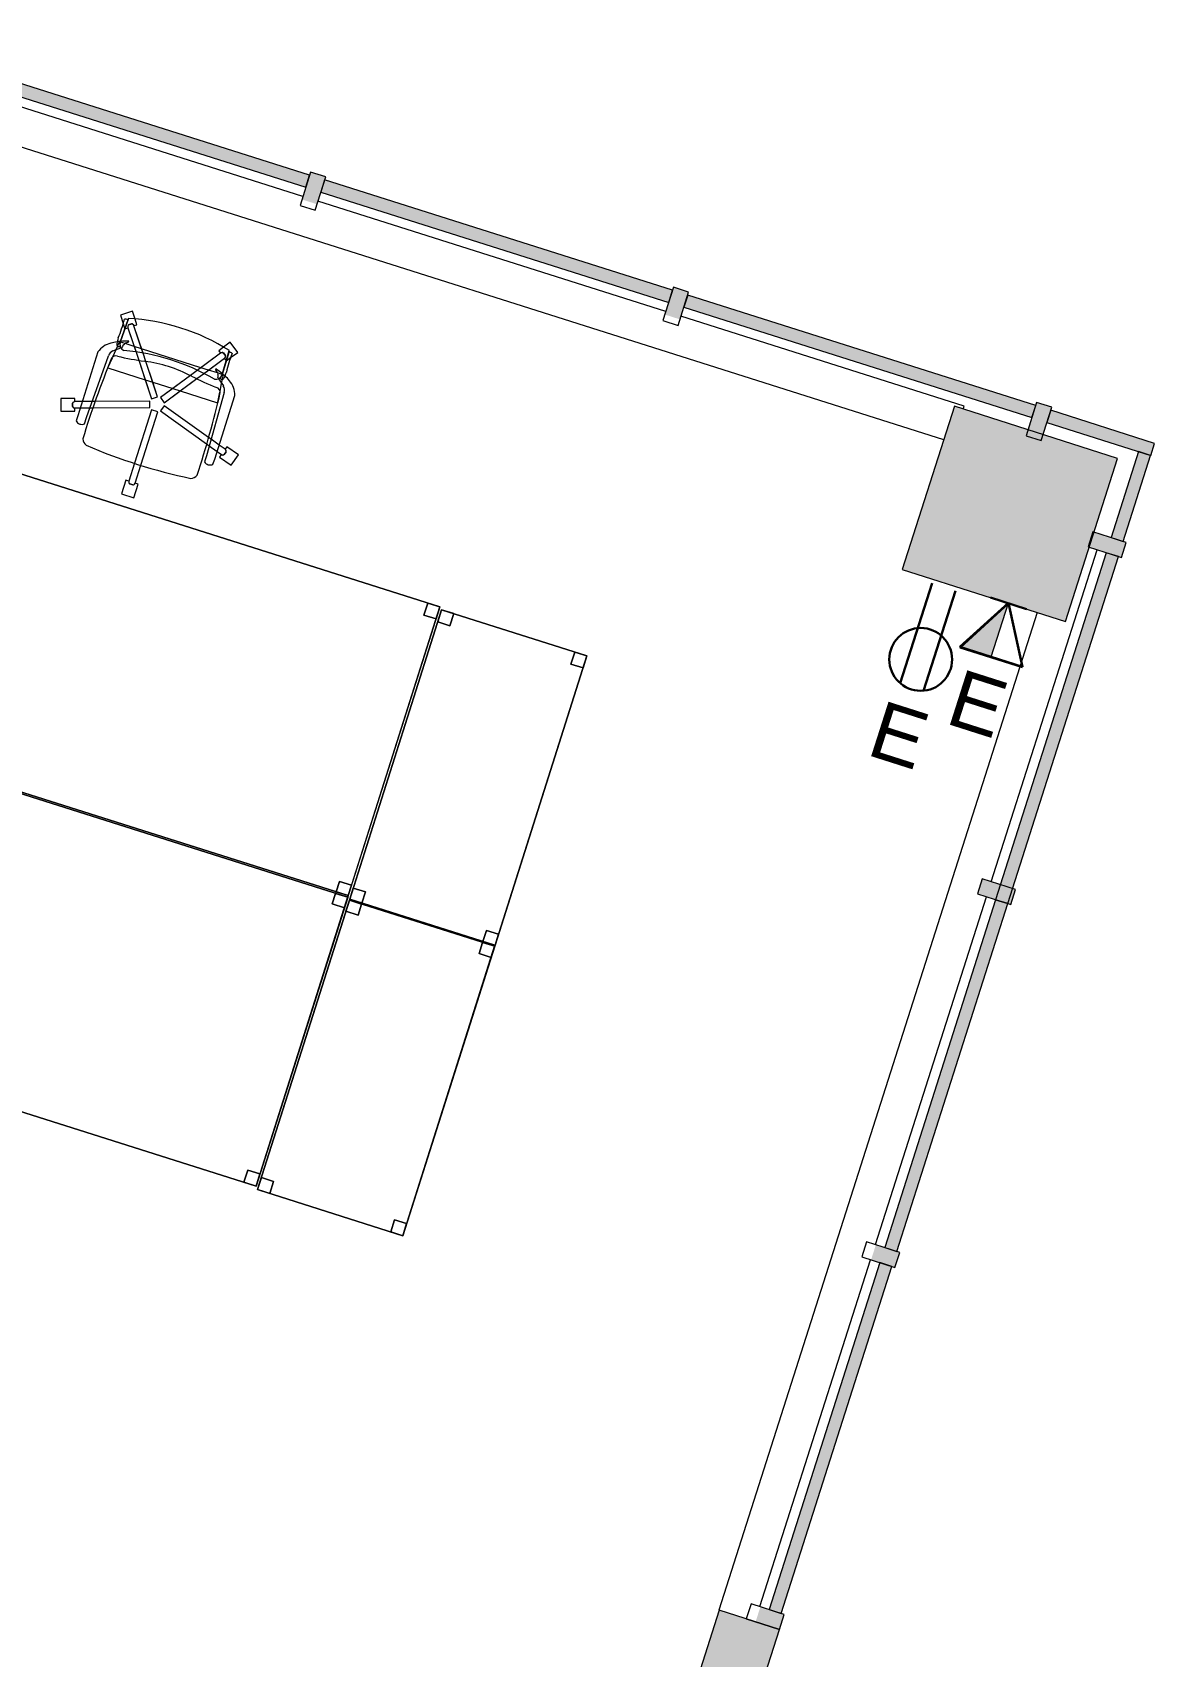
# Model space of a CAD drawing. Header units: inches. Extents: x 385 to 2249, y -1773 to -36.
# Drawn here: x 2071.8 to 2248.6, y -775.7 to -519.9 of the extents above; entities that cross this region are included whole.
import ezdxf

# ---------------------------------------------------------------- set-up
doc = ezdxf.new("R2010")
doc.units = ezdxf.units.IN
doc.header["$MEASUREMENT"] = 0
for name, color, linetype, lineweight in [('A-ANNO-NOTE', 131, 'Continuous', 30), ('A-COLS', 52, 'Continuous', 13), ('A-GLAZ-CURT', 52, 'Continuous', 13), ('A-GLAZ-CWMG', 51, 'Continuous', 13), ('A-WALL', 113, 'Continuous', 13), ('I-FURN', 30, 'Continuous', 9), ('Q-CASE', 31, 'Continuous', 9)]:
    doc.layers.add(name, color=color, linetype=linetype, lineweight=lineweight)
doc.styles.add('Swis721 Lt BT', font='swissl.ttf', dxfattribs={"height": 9})

# ---------------------------------------------------------------- blocks, each defined once
blk = doc.blocks.new('System Panel - Glazed 2-5105454-Level 7 POWER _ SIGNAL')
at = {"layer": 'A-GLAZ-CURT', "lineweight": 9}
blk.add_hatch(color=7, dxfattribs=at).paths.add_polyline_path([(28.68, 2.25), (-28.68, 2.25), (-28.68, 0.25), (28.68, 0.25), (28.68, 1.24)], flags=0)
at = {"layer": 'A-GLAZ-CURT', "color": 8, "lineweight": 20}
for p, q in [((28.68, 2.25), (-28.68, 2.25)), ((-28.68, 2.25), (-28.68, 0.25)), ((-28.68, 0.25), (28.68, 0.25)), ((28.68, 0.25), (28.68, 2.25))]:
    blk.add_line(p, q, dxfattribs=at)
blk = doc.blocks.new('Rectangular Mullion - 2_5_ x 5_ rectangular-5103978-Level 7 POWER _ SIGNAL')
at = {"layer": 'A-GLAZ-CWMG', "lineweight": 9}
blk.add_hatch(color=7, dxfattribs=at).paths.add_polyline_path([(0, -2.25), (0, -2.75), (-2.5, -2.75), (-2.5, 1.2), (0, 1.2), (0, -0.25)], flags=0)
at = {"layer": 'A-GLAZ-CWMG', "color": 8, "lineweight": 20}
for p, q in [((-2.5, 2.75), (0, 2.75)), ((-2.5, -2.75), (-2.5, 2.75)), ((0, 2.75), (0, -2.75)), ((0, -2.75), (-2.5, -2.75))]:
    blk.add_line(p, q, dxfattribs=at)
blk = doc.blocks.new('System Panel - Glazed 2-5105603-Level 7 POWER _ SIGNAL')
at = {"layer": 'A-GLAZ-CURT', "lineweight": 9}
blk.add_hatch(color=7, dxfattribs=at).paths.add_polyline_path([(28.76, 2.25), (-28.76, 2.25), (-28.76, 0.25), (28.76, 0.25)], flags=0)
at = {"layer": 'A-GLAZ-CURT', "color": 8, "lineweight": 20}
for p, q in [((28.76, 2.25), (-28.76, 2.25)), ((-28.76, 2.25), (-28.76, 0.25)), ((-28.76, 0.25), (28.76, 0.25)), ((28.76, 0.25), (28.76, 2.25))]:
    blk.add_line(p, q, dxfattribs=at)
blk = doc.blocks.new('System Panel - Glazed 2-5131211-Level 7 POWER _ SIGNAL')
at = {"layer": 'A-GLAZ-CURT', "lineweight": 9}
blk.add_hatch(color=7, dxfattribs=at).paths.add_polyline_path([(28.69, 2.25), (-28.69, 2.25), (-28.69, 0.25), (28.69, 0.25)], flags=0)
at = {"layer": 'A-GLAZ-CURT', "color": 8, "lineweight": 20}
for p, q in [((28.69, 2.25), (-28.69, 2.25)), ((-28.69, 2.25), (-28.69, 0.25)), ((-28.69, 0.25), (28.69, 0.25)), ((28.69, 0.25), (28.69, 2.25))]:
    blk.add_line(p, q, dxfattribs=at)
blk = doc.blocks.new('System Panel - Glazed 2-5026264-Level 7 POWER _ SIGNAL')
at = {"layer": 'A-GLAZ-CURT', "lineweight": 9}
blk.add_hatch(color=7, dxfattribs=at).paths.add_polyline_path([(28.75, 0.25), (28.75, 2.25), (-28.75, 2.25), (-28.75, 0.25), (22.85, 0.25)], flags=0)
at = {"layer": 'A-GLAZ-CURT', "color": 8, "lineweight": 20}
for p, q in [((28.75, 2.25), (-28.75, 2.25)), ((-28.75, 2.25), (-28.75, 0.25)), ((-28.75, 0.25), (28.75, 0.25)), ((28.75, 0.25), (28.75, 2.25))]:
    blk.add_line(p, q, dxfattribs=at)
blk = doc.blocks.new('Rectangular Mullion - 2_5_ x 5_ rectangular-5019623-Level 7 POWER _ SIGNAL')
at = {"layer": 'A-GLAZ-CWMG', "lineweight": 9}
blk.add_hatch(color=7, dxfattribs=at).paths.add_polyline_path([(0, 1.76), (0, -2.75), (-2.5, -2.75), (-2.5, 1.76), (-1.23, 1.76)], flags=0)
at = {"layer": 'A-GLAZ-CWMG', "color": 8, "lineweight": 20}
for p, q in [((-2.5, 2.75), (0, 2.75)), ((-2.5, -2.75), (-2.5, 2.75)), ((0, 2.75), (0, -2.75)), ((0, -2.75), (-2.5, -2.75))]:
    blk.add_line(p, q, dxfattribs=at)
blk = doc.blocks.new('System Panel - Glazed 2-5033996-Level 7 POWER _ SIGNAL')
at = {"layer": 'A-GLAZ-CURT', "lineweight": 9}
blk.add_hatch(color=7, dxfattribs=at).paths.add_polyline_path([(28.75, 0.25), (28.75, 2.25), (-28.75, 2.25), (-28.75, 0.25), (-19.87, 0.25)], flags=0)
at = {"layer": 'A-GLAZ-CURT', "color": 8, "lineweight": 20}
for p, q in [((28.75, 2.25), (-28.75, 2.25)), ((-28.75, 2.25), (-28.75, 0.25)), ((-28.75, 0.25), (28.75, 0.25)), ((28.75, 0.25), (28.75, 2.25))]:
    blk.add_line(p, q, dxfattribs=at)
blk = doc.blocks.new('Walls 61 - Walls 3-5097494-Level 7 POWER _ SIGNAL')
at = {"layer": 'A-WALL', "lineweight": 9}
for p, q in [((59.48, -1793.17), (59.48, -1738.29)), ((53.49, -1750.57), (53.49, -1915.54)), ((59.48, -1853.18), (59.48, -1795.67)), ((59.48, -1913.04), (59.48, -1855.68))]:
    blk.add_line(p, q, dxfattribs=at)
blk = doc.blocks.new('Walls 68 - Walls 3-5097730-Level 7 POWER _ SIGNAL')
at = {"layer": 'A-WALL', "lineweight": 9}
for p, q in [((53.97, -1222.05), (53.49, -1222.05)), ((53.49, -1222.05), (53.49, -1268.83)), ((59.48, -1435.57), (59.48, -1223.52)), ((53.49, -1271.33), (53.49, -1328.8)), ((53.49, -1331.3), (53.49, -1388.8))]:
    blk.add_line(p, q, dxfattribs=at)
blk = doc.blocks.new('Casework 11 - Casework 11-5129772-Level 7 POWER _ SIGNAL')
at = {"layer": 'Q-CASE'}
blk.add_hatch(color=7, dxfattribs=at).paths.add_polyline_path([(2179.45, -788.07), (2184.17, -788.07), (2189.47, -771.45), (2179.98, -768.42), (2173.71, -788.07), (2174.71, -788.07)], flags=0)
at = {"layer": 'Q-CASE', "color": 8, "lineweight": 20}
for p, q in [((2179.98, -768.42), (2173.71, -788.07)), ((2189.47, -771.45), (2179.98, -768.42)), ((2184.17, -788.07), (2189.47, -771.45)), ((2173.71, -788.07), (2184.17, -788.07))]:
    blk.add_line(p, q, dxfattribs=at)
blk = doc.blocks.new('System Panel - Glazed 2-5130262-Level 7 POWER _ SIGNAL')
at = {"layer": 'A-GLAZ-CURT', "lineweight": 9}
blk.add_hatch(color=7, dxfattribs=at).paths.add_polyline_path([(8.57, 0.25), (8.57, 2.25), (-8.57, 2.25), (-8.57, 0.25), (3.24, 0.25)], flags=0)
at = {"layer": 'A-GLAZ-CURT', "color": 8, "lineweight": 20}
for p, q in [((8.57, 2.25), (-8.57, 2.25)), ((-8.57, 2.25), (-8.57, 0.25)), ((-8.57, 0.25), (8.57, 0.25)), ((8.57, 0.25), (8.57, 2.25))]:
    blk.add_line(p, q, dxfattribs=at)
blk = doc.blocks.new('System Panel - Glazed 2-5130266-Level 7 POWER _ SIGNAL')
at = {"layer": 'A-GLAZ-CURT', "lineweight": 9}
blk.add_hatch(color=7, dxfattribs=at).paths.add_polyline_path([(7.11, 2.25), (-7.11, 2.25), (-7.11, 0.25), (7.11, 0.25), (7.11, 1.45)], flags=0)
at = {"layer": 'A-GLAZ-CURT', "color": 8, "lineweight": 20}
for p, q in [((7.11, 2.25), (-7.11, 2.25)), ((-7.11, 2.25), (-7.11, 0.25)), ((-7.11, 0.25), (7.11, 0.25)), ((7.11, 0.25), (7.11, 2.25))]:
    blk.add_line(p, q, dxfattribs=at)
blk = doc.blocks.new('Rectangular Table - Rectangular Table-V63-Level 7 POWER _ SIGNAL')
at = {"layer": 'I-FURN'}
for p, q in [((-23.83, 12), (-24, 12)), ((-24, 12), (-24, 10)), ((-24, 10), (-24, 12)), ((-24, 12), (-23.83, 12)), ((24, 12), (-24, 12)), ((-24, 12), (-24, -12)), ((-24, -12), (-24, 12)), ((-24, 12), (-23.83, 12)), ((-22, 12), (-23.83, 12)), ((-23.83, 12), (-22, 12)), ((-23.83, 12), (24, 12)), ((-22, 10), (-22, 12)), ((-22, 12), (-22, 10)), ((22, 12), (22, 10)), ((24, 12), (22, 12)), ((22, 12), (24, 12)), ((22, 10), (22, 12)), ((24, 10), (24, 12)), ((24, 12), (24, 10)), ((24, -12), (24, 12)), ((24, 12), (24, -12)), ((-24, 10), (-23.83, 10)), ((-23.83, 10), (-24, 10)), ((-23.83, 10), (-22, 10)), ((-22, 10), (-23.83, 10)), ((22, 10), (24, 10)), ((24, 10), (22, 10)), ((-23.83, -10), (-24, -10)), ((-24, -10), (-24, -12)), ((-24, -12), (-24, -10)), ((-24, -10), (-23.83, -10)), ((-22, -10), (-23.83, -10)), ((-23.83, -10), (-22, -10)), ((-22, -12), (-22, -10)), ((-22, -10), (-22, -12)), ((24, -10), (22, -10)), ((22, -10), (22, -12)), ((22, -12), (22, -10)), ((22, -10), (24, -10)), ((24, -12), (24, -10)), ((24, -10), (24, -12)), ((-24, -12), (-23.83, -12)), ((-23.83, -12), (-24, -12)), ((-24, -12), (24, -12)), ((-23.83, -12), (-24, -12)), ((-23.83, -12), (-22, -12)), ((-22, -12), (-23.83, -12)), ((24, -12), (-23.83, -12)), ((22, -12), (24, -12)), ((24, -12), (22, -12))]:
    blk.add_line(p, q, dxfattribs=at)
blk = doc.blocks.new('Rectangular Table - Rectangular Table-V64-Level 7 POWER _ SIGNAL')
at = {"layer": 'I-FURN'}
for p, q in [((-22, 12), (-24, 12)), ((-24, 12), (-24, 10)), ((-24, 10), (-24, 12)), ((-24, 12), (-22, 12)), ((24, 12), (-24, 12)), ((-24, 12), (-24, -12)), ((-24, -12), (-24, 12)), ((-24, 12), (23.83, 12)), ((-22, 10), (-22, 12)), ((-22, 12), (-22, 10)), ((22, 12), (22, 10)), ((23.83, 12), (22, 12)), ((22, 12), (23.83, 12)), ((22, 10), (22, 12)), ((24, 12), (23.83, 12)), ((23.83, 12), (24, 12)), ((23.83, 12), (24, 12)), ((24, 10), (24, 12)), ((24, 12), (24, 10)), ((24, -12), (24, 12)), ((24, 12), (24, -12)), ((-24, 10), (-22, 10)), ((-22, 10), (-24, 10)), ((22, 10), (23.83, 10)), ((23.83, 10), (22, 10)), ((23.83, 10), (24, 10)), ((24, 10), (23.83, 10)), ((-22, -10), (-24, -10)), ((-24, -10), (-24, -12)), ((-24, -12), (-24, -10)), ((-24, -10), (-22, -10)), ((-22, -12), (-22, -10)), ((-22, -10), (-22, -12)), ((23.83, -10), (22, -10)), ((22, -10), (22, -12)), ((22, -12), (22, -10)), ((22, -10), (23.83, -10)), ((24, -10), (23.83, -10)), ((23.83, -10), (24, -10)), ((24, -12), (24, -10)), ((24, -10), (24, -12)), ((-24, -12), (-22, -12)), ((-22, -12), (-24, -12)), ((-24, -12), (24, -12)), ((23.83, -12), (-24, -12)), ((22, -12), (23.83, -12)), ((23.83, -12), (22, -12)), ((23.83, -12), (24, -12)), ((24, -12), (23.83, -12)), ((24, -12), (23.83, -12))]:
    blk.add_line(p, q, dxfattribs=at)
blk = doc.blocks.new('Rectangular Mullion - 2_5_ x 5_ rectangular-V82-Level 7 POWER _ SIGNAL')
at = {"layer": 'A-GLAZ-CWMG', "lineweight": 9}
blk.add_hatch(color=7, dxfattribs=at).paths.add_polyline_path([(-2.5, 2.75), (-2.5, -2.75), (0, -2.75), (0, 2.75)], flags=0)
at = {"layer": 'A-GLAZ-CWMG', "color": 8, "lineweight": 20}
for p, q in [((0, 2.75), (-2.5, 2.75)), ((-2.5, 2.75), (-2.5, -2.75)), ((0, -2.75), (0, 2.75)), ((-2.5, -2.75), (0, -2.75))]:
    blk.add_line(p, q, dxfattribs=at)
blk = doc.blocks.new('Columns 62 - Columns 4-5528746-Level 7 POWER _ SIGNAL')
at = {"layer": 'A-COLS', "lineweight": 9}
blk.add_hatch(color=7, dxfattribs=at).paths.add_polyline_path([(2234.55, -612.67), (2242.75, -586.96), (2217.03, -578.76), (2208.83, -604.46), (2230.07, -611.24)], flags=0)
at = {"layer": 'A-COLS', "color": 8, "lineweight": 20}
for p, q in [((2217.03, -578.76), (2208.83, -604.46)), ((2242.75, -586.96), (2217.03, -578.76)), ((2234.55, -612.67), (2242.75, -586.96)), ((2208.83, -604.46), (2234.55, -612.67))]:
    blk.add_line(p, q, dxfattribs=at)
blk = doc.blocks.new('Rectangular Table - Rectangular Table-V93-Level 7 POWER _ SIGNAL')
at = {"layer": 'I-FURN'}
for p, q in [((-46, 24), (-48, 24)), ((-48, 24), (-48, 23.72)), ((-48, 23.72), (-48, 24)), ((-48, 24), (-46, 24)), ((48, 24), (-48, 24)), ((-48, 24), (-48, -24)), ((-48, 23.72), (-48, 24)), ((-48, 24), (48, 24)), ((-48, 23.72), (-48, 22)), ((-48, 22), (-48, 23.72)), ((-48, -24), (-48, 23.72)), ((-46, 23.72), (-46, 24)), ((-46, 24), (-46, 23.72)), ((-46, 22), (-46, 23.72)), ((-46, 23.72), (-46, 22)), ((46, 24), (46, 23.72)), ((48, 24), (46, 24)), ((46, 24), (48, 24)), ((46, 23.72), (46, 24)), ((46, 23.72), (46, 22)), ((46, 22), (46, 23.72)), ((48, 23.72), (48, 24)), ((48, 24), (48, 23.72)), ((48, -24), (48, 24)), ((48, 24), (48, 23.72)), ((48, 22), (48, 23.72)), ((48, 23.72), (48, 22)), ((48, 23.72), (48, -24)), ((-48, 22), (-46, 22)), ((-46, 22), (-48, 22)), ((46, 22), (48, 22)), ((48, 22), (46, 22)), ((-46, -22), (-48, -22)), ((-48, -22), (-48, -24)), ((-48, -24), (-48, -22)), ((-48, -22), (-46, -22)), ((-46, -24), (-46, -22)), ((-46, -22), (-46, -24)), ((48, -22), (46, -22)), ((46, -22), (46, -24)), ((46, -24), (46, -22)), ((46, -22), (48, -22)), ((48, -24), (48, -22)), ((48, -22), (48, -24)), ((-48, -24), (-46, -24)), ((-46, -24), (-48, -24)), ((-48, -24), (48, -24)), ((48, -24), (-48, -24)), ((46, -24), (48, -24)), ((48, -24), (46, -24))]:
    blk.add_line(p, q, dxfattribs=at)
blk = doc.blocks.new('Rectangular Table - Rectangular Table-V94-Level 7 POWER _ SIGNAL')
at = {"layer": 'I-FURN'}
for p, q in [((-46, 24), (-48, 24)), ((-48, 24), (-48, 22)), ((-48, 22), (-48, 24)), ((-48, 24), (-46, 24)), ((48, 24), (-48, 24)), ((-48, 24), (-48, -24)), ((-48, -23.72), (-48, 24)), ((-48, 24), (48, 24)), ((-46, 22), (-46, 24)), ((-46, 24), (-46, 22)), ((46, 24), (46, 22)), ((48, 24), (46, 24)), ((46, 24), (48, 24)), ((46, 22), (46, 24)), ((48, 22), (48, 24)), ((48, 24), (48, 22)), ((48, -24), (48, 24)), ((48, 24), (48, -23.72)), ((-48, 22), (-46, 22)), ((-46, 22), (-48, 22)), ((46, 22), (48, 22)), ((48, 22), (46, 22)), ((-46, -22), (-48, -22)), ((-48, -22), (-48, -23.72)), ((-48, -23.72), (-48, -22)), ((-48, -22), (-46, -22)), ((-46, -23.72), (-46, -22)), ((-46, -22), (-46, -23.72)), ((48, -22), (46, -22)), ((46, -22), (46, -23.72)), ((46, -23.72), (46, -22)), ((46, -22), (48, -22)), ((48, -23.72), (48, -22)), ((48, -22), (48, -23.72)), ((-48, -23.72), (-48, -24)), ((-48, -24), (-48, -23.72)), ((-48, -24), (-48, -23.72)), ((-48, -24), (-46, -24)), ((-46, -24), (-48, -24)), ((-48, -24), (48, -24)), ((48, -24), (-48, -24)), ((-46, -24), (-46, -23.72)), ((-46, -23.72), (-46, -24)), ((46, -23.72), (46, -24)), ((46, -24), (46, -23.72)), ((46, -24), (48, -24)), ((48, -24), (46, -24)), ((48, -24), (48, -23.72)), ((48, -23.72), (48, -24)), ((48, -23.72), (48, -24))]:
    blk.add_line(p, q, dxfattribs=at)
blk = doc.blocks.new('F-Haworth_Chair_X99-Seminar - X99 Advanced Seminar Chair-V95-Level 7 POWER _ SIGNAL')
at = {"layer": 'I-FURN'}
for p, q in [((-8.08, 12.82), (-9.7, 11.65)), ((-8.08, 12.82), (-9.7, 11.65)), ((-7.29, 11.74), (-8.08, 12.82)), ((-7.29, 11.74), (-8.08, 12.82)), ((8.08, 12.82), (7.29, 11.74)), ((8.08, 12.82), (7.29, 11.74)), ((9.7, 11.65), (8.08, 12.82)), ((9.7, 11.65), (8.08, 12.82)), ((-9.7, 11.65), (-8.88, 10.52)), ((-9.7, 11.65), (-8.88, 10.52)), ((-8.88, 10.52), (-8.78, 10.39)), ((-8.88, 10.52), (-8.78, 10.39)), ((-8.76, 10.36), (-8.38, 9.83)), ((-8.76, 10.36), (-8.38, 9.83)), ((-8.34, 11.52), (-8.42, 7.57)), ((-8.42, 7.57), (-8.34, 11.37)), ((-8, 10.58), (-7.59, 10.88)), ((-8, 10.58), (-7.59, 10.88)), ((-7.59, 10.87), (-7.99, 10.57)), ((-7.59, 10.87), (-7.99, 10.57)), ((-6.76, 11), (-7.29, 11.74)), ((-6.76, 11), (-7.29, 11.74)), ((-4.9, 7.6), (-7.16, 10.71)), ((-4.47, 7.01), (-7.16, 10.71)), ((-7.15, 10.72), (-6.76, 11)), ((-7.15, 10.72), (-6.76, 11)), ((7.16, 10.71), (4.47, 7.01)), ((7.16, 10.71), (4.9, 7.6)), ((7.29, 11.74), (6.76, 11)), ((7.29, 11.74), (6.76, 11)), ((6.76, 11), (7.15, 10.72)), ((6.76, 11), (7.15, 10.72)), ((7.59, 10.88), (8, 10.58)), ((7.59, 10.88), (8, 10.58)), ((7.99, 10.57), (7.59, 10.87)), ((7.99, 10.57), (7.59, 10.87)), ((8.42, 7.57), (8.34, 11.52)), ((8.34, 11.37), (8.42, 7.57)), ((8.38, 9.83), (8.88, 10.52)), ((8.38, 9.83), (8.88, 10.52)), ((8.88, 10.52), (9.7, 11.65)), ((8.88, 10.52), (9.7, 11.65)), ((-8.38, 9.83), (-7.99, 10.11)), ((-8.38, 9.83), (-7.99, 10.11)), ((-7.97, 10.12), (-6.14, 7.6)), ((-7.97, 10.12), (-5.57, 6.82)), ((-7.18, 7.99), (-7.21, 8.13)), ((5.57, 6.82), (7.97, 10.12)), ((6.14, 7.6), (7.97, 10.12)), ((7.21, 8.13), (7.18, 7.99)), ((7.99, 10.11), (8.38, 9.83)), ((7.99, 10.11), (8.38, 9.83)), ((-9.13, 5.92), (-8.07, 6.77)), ((-8.75, 6.22), (-8.88, 4.99)), ((-8.68, 6.87), (-8.75, 6.22)), ((-8.62, 7.42), (-8.68, 6.91)), ((-8.6, 7.6), (-8.62, 7.43)), ((-8.61, 6.81), (-8.23, 6.95)), ((-8.49, 7.6), (-8.56, 7.6)), ((-7.65, 7.6), (-8.4, 7.6)), ((-8.07, 6.77), (-7.95, 6.87)), ((-6.14, 7.6), (-7.65, 7.6)), ((-4.9, 7.6), (-6.14, 7.6)), ((-6.14, 7.6), (-5.57, 6.82)), ((-5.57, 6.82), (-4.79, 5.75)), ((-5.57, 6.82), (-4.79, 5.75)), ((4.9, 7.6), (-4.9, 7.6)), ((-4.47, 7.01), (-4.9, 7.6)), ((-4.79, 5.75), (-2.89, 3.12)), ((-4.79, 5.75), (-1.04, 0.58)), ((-3.68, 5.91), (-4.47, 7.01)), ((-3.68, 5.91), (-4.47, 7.01)), ((-1.65, 3.12), (-3.68, 5.91)), ((-0.23, 1.17), (-3.68, 5.91)), ((3.68, 5.91), (0.23, 1.17)), ((1.04, 0.58), (4.79, 5.75)), ((3.68, 5.91), (1.65, 3.12)), ((2.89, 3.12), (4.79, 5.75)), ((4.47, 7.01), (3.68, 5.91)), ((4.47, 7.01), (3.68, 5.91)), ((4.9, 7.6), (4.47, 7.01)), ((4.79, 5.75), (5.57, 6.82)), ((4.79, 5.75), (5.57, 6.82)), ((6.14, 7.6), (4.9, 7.6)), ((5.57, 6.82), (6.14, 7.6)), ((7.65, 7.6), (6.14, 7.6)), ((8.4, 7.6), (7.65, 7.6)), ((7.95, 6.87), (8.03, 6.81)), ((8.07, 6.77), (9.13, 5.92)), ((8.23, 6.95), (8.61, 6.81)), ((8.56, 7.6), (8.49, 7.6)), ((8.62, 7.43), (8.6, 7.6)), ((8.68, 6.87), (8.62, 7.42)), ((8.75, 6.22), (8.68, 6.87)), ((8.88, 4.99), (8.75, 6.22)), ((-11.32, 5.06), (-11.32, -5.48)), ((-9.92, -5.36), (-9.57, 4.97)), ((-8.9, 4.8), (-9.07, 3.2)), ((-9.07, 3.2), (-9.07, 3.12)), ((-9.07, 3.12), (-2.89, 3.12)), ((-8.88, 4.99), (-8.89, 4.91)), ((-2.89, 3.12), (-1.65, 3.12)), ((-2.89, 3.12), (-1.04, 0.58)), ((-1.65, 3.12), (1.65, 3.12)), ((-0.23, 1.17), (-1.65, 3.12)), ((1.65, 3.12), (0.23, 1.17)), ((1.04, 0.58), (2.89, 3.12)), ((1.65, 3.12), (2.89, 3.12)), ((2.89, 3.12), (9.07, 3.12)), ((8.89, 4.91), (8.88, 4.99)), ((9.07, 3.2), (8.9, 4.8)), ((9.07, 3.12), (9.07, 3.2)), ((9.57, 4.97), (9.92, -5.36)), ((11.32, -5.48), (11.32, 5.06)), ((-1.18, 0.14), (-9.37, -2.52)), ((-1.18, 0.14), (-9.37, -2.52)), ((-0.87, -0.81), (-1.18, 0.14)), ((-0.87, -0.81), (-1.18, 0.14)), ((-1.04, 0.58), (-0.23, 1.17)), ((-1.04, 0.58), (-0.23, 1.17)), ((0.23, 1.17), (1.04, 0.58)), ((0.23, 1.17), (1.04, 0.58)), ((1.18, 0.14), (0.87, -0.81)), ((1.18, 0.14), (0.87, -0.81)), ((9.37, -2.52), (1.18, 0.14)), ((9.37, -2.52), (1.18, 0.14)), ((-9.37, -2.52), (-9.83, -2.67)), ((-9.37, -2.52), (-9.83, -2.67)), ((-9.38, -3.57), (-0.87, -0.81)), ((-9.38, -3.57), (-0.87, -0.81)), ((-0.5, -1.08), (-0.5, -9.91)), ((0.5, -1.08), (-0.5, -1.08)), ((-0.5, -1.08), (-0.5, -9.91)), ((0.5, -1.08), (-0.5, -1.08)), ((0.5, -9.91), (0.5, -1.08)), ((0.5, -9.91), (0.5, -1.08)), ((0.87, -0.81), (9.38, -3.57)), ((0.87, -0.81), (9.38, -3.57)), ((9.83, -2.67), (9.37, -2.52)), ((9.83, -2.67), (9.37, -2.52)), ((-12.55, -3.03), (-14.69, -3.72)), ((-12.55, -3.03), (-14.69, -3.72)), ((-14.69, -3.72), (-14.08, -5.62)), ((-14.69, -3.72), (-14.08, -5.62)), ((-14.08, -5.62), (-11.94, -4.93)), ((-14.08, -5.62), (-11.94, -4.93)), ((-12.53, -4.34), (-12.69, -3.85)), ((-12.53, -4.34), (-12.69, -3.85)), ((-12.68, -3.86), (-12.52, -4.33)), ((-12.68, -3.86), (-12.52, -4.33)), ((-12.4, -3.49), (-12.55, -3.03)), ((-12.4, -3.49), (-12.55, -3.03)), ((-11.32, -3.15), (-12.4, -3.5)), ((-11.32, -3.15), (-12.4, -3.5)), ((-12.09, -4.45), (-11.32, -4.21)), ((-12.09, -4.45), (-11.32, -4.21)), ((-11.94, -4.93), (-12.09, -4.47)), ((-11.94, -4.93), (-12.09, -4.47)), ((-9.83, -2.67), (-11.32, -3.15)), ((-9.83, -2.67), (-11.32, -3.15)), ((-11.32, -4.21), (-9.86, -3.73)), ((-11.32, -4.21), (-9.86, -3.73)), ((-9.86, -3.73), (-9.38, -3.57)), ((-9.86, -3.73), (-9.38, -3.57)), ((9.38, -3.57), (9.86, -3.73)), ((9.38, -3.57), (9.86, -3.73)), ((11.32, -3.15), (9.83, -2.67)), ((11.32, -3.15), (9.83, -2.67)), ((9.86, -3.73), (11.32, -4.21)), ((9.86, -3.73), (11.32, -4.21)), ((12.4, -3.5), (11.32, -3.15)), ((12.4, -3.5), (11.32, -3.15)), ((11.32, -4.21), (12.09, -4.45)), ((11.32, -4.21), (12.09, -4.45)), ((12.09, -4.47), (11.94, -4.93)), ((12.09, -4.47), (11.94, -4.93)), ((11.94, -4.93), (14.08, -5.62)), ((11.94, -4.93), (14.08, -5.62)), ((12.55, -3.03), (12.4, -3.49)), ((12.55, -3.03), (12.4, -3.49)), ((12.52, -4.33), (12.68, -3.86)), ((12.52, -4.33), (12.68, -3.86)), ((12.69, -3.85), (12.53, -4.34)), ((12.69, -3.85), (12.53, -4.34)), ((14.69, -3.72), (12.55, -3.03)), ((14.69, -3.72), (12.55, -3.03)), ((14.08, -5.62), (14.69, -3.72)), ((14.08, -5.62), (14.69, -3.72)), ((-11.32, -5.48), (-11.3, -6.32)), ((-9.92, -6.36), (-9.92, -5.36)), ((9.92, -5.36), (9.92, -6.36)), ((11.3, -6.32), (11.32, -5.48)), ((-0.5, -9.91), (-0.5, -12.88)), ((-0.5, -9.91), (-0.5, -12.88)), ((0.5, -12.88), (0.5, -9.91)), ((0.5, -12.88), (0.5, -9.91)), ((-0.52, -12.88), (-1, -12.88)), ((-1, -12.88), (-1, -15.13)), ((-0.52, -12.88), (-1, -12.88)), ((-1, -12.88), (-1, -15.13)), ((-1, -15.13), (1, -15.13)), ((-1, -15.13), (1, -15.13)), ((0.26, -13.26), (-0.26, -13.26)), ((0.26, -13.26), (-0.26, -13.26)), ((-0.25, -13.25), (0.25, -13.25)), ((-0.25, -13.25), (0.25, -13.25)), ((1, -12.88), (0.52, -12.88)), ((1, -12.88), (0.52, -12.88)), ((1, -15.13), (1, -12.88)), ((1, -15.13), (1, -12.88))]:
    blk.add_line(p, q, dxfattribs=at)
for centre, radius, start, end in [((-36.06, 10.03), 27.2, 355.9857, 2.5118), ((0, -20.73), 33.17, 104.5766, 105.5522), ((0, -20.29), 32.89, 75.3075, 104.696), ((-7.66, 10.36), 0.407, 147.1651, 216.8349), ((-7.66, 10.36), 0.407, 161.0991, 216.8349), ((-7.66, 10.36), 0.407, 147.1651, 161.0991), ((-7.64, 10.36), 0.406, 148.6199, 216), ((-7.64, 10.36), 0.406, 148.6199, 216), ((-7.48, 10.49), 0.407, 49.0991, 104.8349), ((-7.48, 10.49), 0.407, 35.1651, 104.8349), ((-7.49, 10.47), 0.406, 68.144, 103.3801), ((-7.49, 10.47), 0.406, 36, 103.3801), ((-7.49, 10.47), 0.406, 62.9521, 68.144), ((-7.49, 10.47), 0.406, 36, 62.9521), ((-7.48, 10.49), 0.407, 35.1651, 49.0991), ((7.48, 10.49), 0.407, 75.1651, 144.8349), ((7.48, 10.49), 0.407, 75.1651, 144.8349), ((7.49, 10.47), 0.406, 76.6199, 144), ((7.49, 10.47), 0.406, 117.0479, 144), ((7.49, 10.47), 0.406, 76.6199, 117.0479), ((7.64, 10.36), 0.406, 324, 31.3801), ((7.64, 10.36), 0.406, 324, 17.9041), ((7.66, 10.36), 0.407, 323.1651, 32.8349), ((7.66, 10.36), 0.407, 323.1651, 32.8349), ((7.64, 10.36), 0.406, 17.9041, 31.3801), ((0, -20.73), 33.17, 74.4478, 75.4234), ((36.06, 10.03), 27.2, 177.4882, 184.0143), ((-5.2, 7.86), 3.74, 175.9857, 189.9064), ((-4.71, -1.15), 9.61, 112.927, 113.3607), ((-4.71, -1.15), 9.61, 105.0666, 112.7369), ((-6.55, 6.76), 1.38, 117.0503, 145.9813), ((6.55, 6.76), 1.38, 34.0187, 62.9497), ((4.71, -1.15), 9.61, 67.2631, 74.9334), ((4.71, -1.15), 9.61, 66.6393, 67.073), ((5.2, 7.86), 3.74, 350.0936, 4.0143), ((-7.87, 3.92), 3.63, 121.9522, 161.8211), ((-4.71, -1.15), 9.61, 116.0036, 121.9522), ((-8.18, 4.9), 1.39, 132.8922, 177.1987), ((-8.24, 4.59), 0.763, 84.2338, 165.7662), ((-4.71, -1.15), 9.61, 113.5094, 116.0036), ((-8.28, 7.33), 0.613, 189.9064, 237.4573), ((-7.37, 7.55), 1.05, 178.8214, 214.7998), ((-7.37, 7.55), 1.05, 178.8214, 264.0446), ((-11.32, 48.08), 42.84, 274.2301, 280.0233), ((-6.55, 6.76), 1.38, 147.5752, 174.9122), ((0, -26.49), 33.83, 77.2285, 102.7715), ((0, -15.97), 22.19, 79.9767, 100.0233), ((11.32, 48.08), 42.84, 259.9767, 265.7699), ((7.37, 7.55), 1.05, 275.9554, 1.1786), ((6.55, 6.76), 1.38, 5.0878, 32.4248), ((8.24, 4.59), 0.763, 14.2338, 95.7662), ((7.37, 7.55), 1.05, 325.2002, 1.1786), ((4.71, -1.15), 9.61, 63.9964, 66.4906), ((8.28, 7.33), 0.613, 302.5427, 350.0936), ((4.71, -1.15), 9.61, 58.0478, 63.9964), ((8.18, 4.9), 1.39, 2.8013, 47.1078), ((7.87, 3.92), 3.63, 18.1789, 58.0478), ((144.06, -7.32), 153.52, 175.4787, 180.5251), ((-144.06, -7.32), 153.52, 359.4749, 4.5213), ((-12.28, -3.88), 0.407, 107.1651, 176.8349), ((-12.28, -3.88), 0.407, 107.1651, 176.8349), ((-12.27, -3.89), 0.406, 108, 175.3801), ((-12.27, -3.89), 0.406, 161.9041, 175.3801), ((-12.27, -3.89), 0.406, 121.476, 161.9041), ((-12.22, -4.09), 0.407, 219.1651, 288.8349), ((-12.22, -4.09), 0.407, 219.1651, 288.8349), ((-12.22, -4.07), 0.406, 220.6199, 274.524), ((-12.22, -4.07), 0.406, 220.6199, 288), ((-12.27, -3.89), 0.406, 108, 121.476), ((-12.22, -4.07), 0.406, 274.524, 288), ((12.22, -4.07), 0.406, 252, 319.3801), ((12.22, -4.09), 0.407, 251.1651, 320.8349), ((12.22, -4.09), 0.407, 251.1651, 320.8349), ((12.22, -4.07), 0.406, 252, 265.476), ((12.22, -4.07), 0.406, 265.476, 305.9041), ((12.28, -3.88), 0.407, 3.1651, 72.8349), ((12.28, -3.88), 0.407, 3.1651, 72.8349), ((12.27, -3.89), 0.406, 45.0479, 72), ((12.27, -3.89), 0.406, 4.6199, 72), ((12.22, -4.07), 0.406, 305.9041, 319.3801), ((12.27, -3.89), 0.406, 4.6199, 45.0479), ((-10.58, -5.68), 0.956, 221.8901, 314.1099), ((10.58, -5.68), 0.956, 225.8901, 318.1099), ((-8.21, -8.28), 1.31, 200.0433, 249.9567), ((0, 75.01), 84.96, 264.1475, 275.8525), ((8.21, -8.28), 1.31, 290.0433, 339.9567), ((-0.11, -12.88), 0.407, 179.1651, 248.8349), ((-0.11, -12.88), 0.407, 179.1651, 248.8349), ((-0.09, -12.88), 0.406, 180, 193.476), ((-0.09, -12.88), 0.406, 180, 247.3801), ((-0.09, -12.88), 0.406, 193.476, 233.9041), ((-0.09, -12.88), 0.406, 233.9041, 247.3801), ((0.09, -12.88), 0.406, 292.6199, 360), ((0.09, -12.88), 0.406, 292.6199, 306.0959), ((0.11, -12.88), 0.407, 291.1651, 0.8349), ((0.11, -12.88), 0.407, 291.1651, 0.8349), ((0.09, -12.88), 0.406, 306.0959, 346.524), ((0.09, -12.88), 0.406, 346.524, 360)]:
    blk.add_arc(centre, radius, start, end, dxfattribs=at)

msp = doc.modelspace()

# ---------------------------------------------------------------- hatches: boundary and pattern name
at = {"layer": 'A-ANNO-NOTE', "lineweight": 9}
msp.add_hatch(color=256, dxfattribs=at).paths.add_polyline_path([(2222.83, -618.23), (2225.55, -609.72), (2217.92, -616.67)], flags=0)

# ---------------------------------------------------------------- linework, layer by layer
at = {"layer": 'A-ANNO-NOTE'}
for p, q in [((2213.54, -606.65), (2208.52, -622.4)), ((2217.19, -607.82), (2212.17, -623.56)), ((2217.19, -607.82), (2212.17, -623.56)), ((2225.55, -609.72), (2217.92, -616.67)), ((2225.56, -609.8), (2217.94, -616.74)), ((2222.7, -608.89), (2228.42, -610.71)), ((2225.55, -609.72), (2227.75, -619.8)), ((2225.56, -609.8), (2227.76, -619.88)), ((2227.75, -619.8), (2217.92, -616.67)), ((2227.76, -619.88), (2217.94, -616.74))]:
    msp.add_line(p, q, dxfattribs=at)
at = {"layer": 'A-ANNO-NOTE', "lineweight": 9}
for p, q in [((2225.55, -609.72), (2217.92, -616.67)), ((2222.83, -618.23), (2225.55, -609.72)), ((2217.92, -616.67), (2222.83, -618.23))]:
    msp.add_line(p, q, dxfattribs=at)
at = {"layer": 'A-ANNO-NOTE'}
msp.add_circle((2211.73, -618.63), 4.95, dxfattribs=at)

# ---------------------------------------------------------------- block references
at = {"layer": 'A-COLS', "lineweight": 9}
msp.add_blockref('Columns 62 - Columns 4-5528746-Level 7 POWER _ SIGNAL', (0, 0), dxfattribs=at)
at = {"layer": 'A-GLAZ-CURT', "lineweight": 9}
for name, p, rotation in [('System Panel - Glazed 2-5033996-Level 7 POWER _ SIGNAL', (2087.41, -535.8), 342.396186574362), ('System Panel - Glazed 2-5026264-Level 7 POWER _ SIGNAL', (2144.57, -553.94), 342.396186574362), ('System Panel - Glazed 2-5026264-Level 7 POWER _ SIGNAL', (2201.76, -572.09), 342.396186574362), ('System Panel - Glazed 2-5130262-Level 7 POWER _ SIGNAL', (2239.71, -584.14), 342.3119574808695), ('System Panel - Glazed 2-5130266-Level 7 POWER _ SIGNAL', (2243.64, -592.6), 252.3119574808698), ('System Panel - Glazed 2-5131211-Level 7 POWER _ SIGNAL', (2232.01, -629.08), 252.3119574808698), ('System Panel - Glazed 2-5105603-Level 7 POWER _ SIGNAL', (2214.56, -683.81), 252.3119574808698), ('System Panel - Glazed 2-5105454-Level 7 POWER _ SIGNAL', (2196.35, -740.91), 252.3119574808698)]:
    msp.add_blockref(name, p, dxfattribs=dict(at, rotation=rotation))
at = {"layer": 'A-GLAZ-CWMG', "lineweight": 9, "extrusion": (0, 0, -1)}
for name, p, rotation in [('Rectangular Mullion - 2_5_ x 5_ rectangular-5019623-Level 7 POWER _ SIGNAL', (-2117.2, -545.26), 197.603813425638), ('Rectangular Mullion - 2_5_ x 5_ rectangular-5019623-Level 7 POWER _ SIGNAL', (-2174.35, -563.39), 197.603813425638), ('Rectangular Mullion - 2_5_ x 5_ rectangular-5019623-Level 7 POWER _ SIGNAL', (-2231.54, -581.54), 197.603813425638), ('Rectangular Mullion - 2_5_ x 5_ rectangular-5103978-Level 7 POWER _ SIGNAL', (-2205.06, -713.59), 287.6880425191302), ('Rectangular Mullion - 2_5_ x 5_ rectangular-5103978-Level 7 POWER _ SIGNAL', (-2186.87, -770.62), 287.6880425191302)]:
    msp.add_blockref(name, p, dxfattribs=dict(at, rotation=rotation))
at = {"layer": 'A-GLAZ-CWMG', "lineweight": 9, "rotation": 72.31195748086978}
for p in [(2241.48, -599.37), (2224.05, -654.03)]:
    msp.add_blockref('Rectangular Mullion - 2_5_ x 5_ rectangular-V82-Level 7 POWER _ SIGNAL', p, dxfattribs=at)
at = {"layer": 'A-WALL', "lineweight": 9}
for name, p, rotation in [('Walls 68 - Walls 3-5097730-Level 7 POWER _ SIGNAL', (3399.56, -897.34), 252.3961828634399), ('Walls 61 - Walls 3-5097494-Level 7 POWER _ SIGNAL', (2710.99, 1072.82), 342.3119574808698)]:
    msp.add_blockref(name, p, dxfattribs=dict(at, rotation=rotation))
at = {"layer": 'I-FURN'}
for name, p, rotation in [('F-Haworth_Chair_X99-Seminar - X99 Advanced Seminar Chair-V95-Level 7 POWER _ SIGNAL', (2091.41, -578.44), 342.3961865743617), ('Rectangular Table - Rectangular Table-V93-Level 7 POWER _ SIGNAL', (2082.99, -618.72), 162.3961865743618), ('Rectangular Table - Rectangular Table-V63-Level 7 POWER _ SIGNAL', (2140.46, -637.32), 72.39618657436164), ('Rectangular Table - Rectangular Table-V94-Level 7 POWER _ SIGNAL', (2068.56, -664.21), 162.3961865743618), ('Rectangular Table - Rectangular Table-V64-Level 7 POWER _ SIGNAL', (2125.99, -682.91), 72.39618657436164)]:
    msp.add_blockref(name, p, dxfattribs=dict(at, rotation=rotation))
at = {"layer": 'Q-CASE'}
msp.add_blockref('Casework 11 - Casework 11-5129772-Level 7 POWER _ SIGNAL', (0, 0), dxfattribs=at)

# ---------------------------------------------------------------- texts
at = {"layer": 'A-ANNO-NOTE', "lineweight": 9, "char_height": 9, "width": 9.393, "attachment_point": 1, "rotation": 342.312, "style": 'Swis721 Lt BT'}
for insert in [(2218.09, -620.04), (2205.68, -624.99)]:
    msp.add_mtext('E', dxfattribs=dict(at, insert=insert))

doc.saveas('drawing.dxf')
